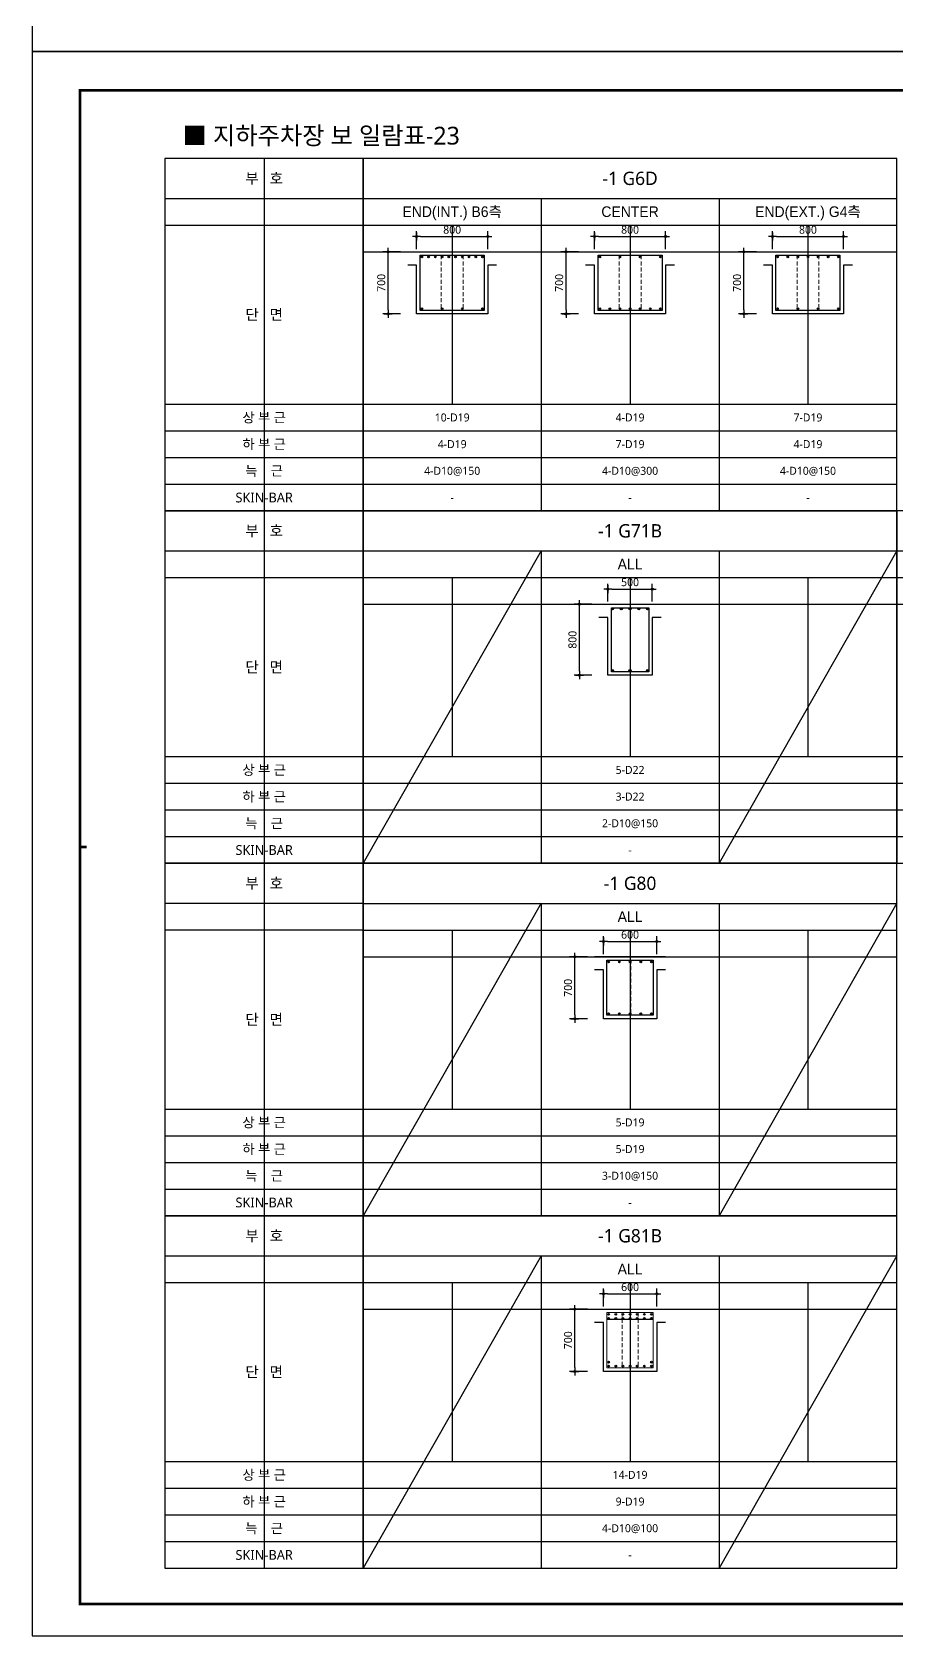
# Model space of a CAD drawing. Header units: millimetres. Extents: x 0 to 252030, y -124740 to 196020.
# Drawn here: x 100830 to 110553, y 89100 to 107140 of the extents above; entities that cross this region are included whole.
import ezdxf
from ezdxf.enums import TextEntityAlignment as Align

# ---------------------------------------------------------------- set-up
doc = ezdxf.new("R2010")
doc.units = ezdxf.units.MM
doc.header["$LTSCALE"] = 30
doc.linetypes.add('HID', pattern=[2.3, 1.5, -0.8])
doc.layers.get('DEFPOINTS').update_dxf_attribs({"color": 142})
for name, color, linetype in [('0-SEC1', 3, 'Continuous'), ('CON', 2, 'Continuous'), ('DIM', 7, 'Continuous'), ('ETC', 7, 'Continuous'), ('S-철근', 3, 'Continuous'), ('SHEET', 7, 'Continuous'), ('TEXT', 6, 'Continuous'), ('TXT', 3, 'Continuous'), ('XR-FORM_(도룡동)$0$Sheet', 7, 'Continuous')]:
    doc.layers.add(name, color=color, linetype=linetype)
doc.layers.add('Stirrup', color=1, linetype='Continuous', lineweight=0)
doc.layers.add('TieBar', color=7, linetype='HID', lineweight=0)
doc.styles.get("Standard").update_dxf_attribs({"font": 'malgun.ttf'})
doc.styles.add('돋움', font='Dotum.ttf')
doc.styles.add('맑은 고딕', font='malgun.ttf')
doc.dimstyles.new('30NDIM', dxfattribs={"dimscale": 50, "dimtxt": 3, "dimasz": 1.5, "dimexe": 2, "dimexo": 6, "dimgap": 1, "dimtad": 1, "dimdec": 0, "dimrnd": 0.25, "dimzin": 0, "dimdsep": 46, "dimtxsty": 'Standard', "dimblk": 'Z_DOT', "dimcen": 5, "dimclrd": 256, "dimclre": 256, "dimclrt": 3, "dimadec": 0, "dimazin": 0, "dimtm": 1e-09, "dimtfac": 1, "dimtdec": 0, "dimtix": 1, "dimtmove": 2, "dimatfit": 1, "dimldrblk": 'Z_DOT', "dimfxl": 1, "dimtolj": 1, "dimtzin": 0, "dimarcsym": 0})

# ---------------------------------------------------------------- blocks, each defined once
blk = doc.blocks.new('XR-FORM_(도룡동)$0$S')
at = {"layer": 'XR-FORM_(도룡동)$0$Sheet', "const_width": 100}
blk.add_lwpolyline([(1850, 57950), (82250, 57950), (82250, 1200), (1850, 1200)], close=True, dxfattribs=at)
at = {"layer": 'XR-FORM_(도룡동)$0$Sheet', "linetype": 'Continuous', "const_width": 100}
blk.add_lwpolyline([(2100, 29575), (1850, 29575)], dxfattribs=at)
blk = doc.blocks.new('XR-FORM_(도룡동)', base_point=(101.33, -56114.51))
at = {"layer": 'DEFPOINTS'}
blk.add_lwpolyline([(0, 0), (420, 0), (420, 297), (0, 297)], close=True, dxfattribs=at)
at = {"xscale": 0.005, "yscale": 0.005, "zscale": 0.005}
blk.add_blockref('XR-FORM_(도룡동)$0$S', (-0.25, 0), dxfattribs=at)
blk = doc.blocks.new('*U160')
at = {"layer": 'DEFPOINTS'}
for p, q in [((-1114, 5286), (-1114, 1321)), ((-2229, 4536), (0, 4536))]:
    blk.add_line(p, q, dxfattribs=at)
at = {"layer": 'SHEET'}
blk.add_line((-2229, 4836), (0, 4836), dxfattribs=at)
at = {"layer": 'SHEET', "color": 6}
for p, q in [((-2229, 2521), (0, 2521)), ((-2229, 2221), (0, 2221)), ((-2229, 1921), (0, 1921)), ((-2229, 1621), (0, 1621))]:
    blk.add_line(p, q, dxfattribs=at)
at = {"layer": 'SHEET'}
blk.add_lwpolyline([(0, 5286), (-2229, 5286), (-2229, 1321), (0, 1321)], close=True, dxfattribs=at)
at = {"layer": 'TXT', "style": '맑은 고딕'}
for s, height, p in [('부   호', 120, (-1114, 5061)), ('단   면', 120, (-1114, 3529)), ('상 부 근', 110, (-1114, 2371)), ('하 부 근', 110, (-1114, 2071)), ('늑    근', 110, (-1114, 1771)), ('SKIN-BAR', 110, (-1114, 1471))]:
    blk.add_text(s, height=height, dxfattribs=at).set_placement(p, align=Align.MIDDLE_CENTER)
blk = doc.blocks.new('4등분')
at = {"layer": 'DEFPOINTS'}
for p, q in [((1000, 3214), (1000, 1200)), ((3000, 3214), (3000, 1200)), ((5000, 3214), (5000, 1200)), ((0, 2914), (6000, 2914))]:
    blk.add_line(p, q, dxfattribs=at)
at = {"layer": 'SHEET'}
blk.add_line((0, 3514), (6000, 3514), dxfattribs=at)
at = {"layer": 'SHEET', "color": 6}
for p, q in [((2000, 3514), (2000, 0)), ((4000, 3514), (4000, 0)), ((0, 3214), (6000, 3214)), ((0, 1200), (6000, 1200)), ((0, 900), (6000, 900)), ((0, 600), (6000, 600)), ((0, 300), (6000, 300))]:
    blk.add_line(p, q, dxfattribs=at)
at = {"layer": 'SHEET'}
blk.add_lwpolyline([(6000, 3964), (0, 3964), (0, 0), (6000, 0)], close=True, dxfattribs=at)
blk = doc.blocks.new('Z_DOT')
at = {"layer": 'DIM', "color": 0}
for p, q in [((-1, 0), (1, 0)), ((0, -1), (0, 1))]:
    blk.add_line(p, q, dxfattribs=at)
for radius in [0.25, 0.125]:
    blk.add_circle((0, 0), radius, dxfattribs=at)
blk = doc.blocks.new('*D861')
at = {"layer": 'DEFPOINTS', "color": 0, "transparency": 16777216}
for p in [(105953, 104840), (105153, 104519), (105953, 104519)]:
    blk.add_point(p, dxfattribs=at)
at = {"layer": 'DIM', "lineweight": -2, "transparency": 16777216}
for p, q in [((105153, 104699), (105153, 104900)), ((105198, 104840), (105908, 104840)), ((105953, 104699), (105953, 104900))]:
    blk.add_line(p, q, dxfattribs=at)
at = {"layer": 'DIM', "lineweight": -2, "transparency": 16777216, "xscale": 45, "yscale": 45, "zscale": 45, "rotation": 180}
blk.add_blockref('Z_DOT', (105153, 104840), dxfattribs=at)
at = {"layer": 'DIM', "lineweight": -2, "transparency": 16777216, "xscale": 45, "yscale": 45, "zscale": 45}
blk.add_blockref('Z_DOT', (105953, 104840), dxfattribs=at)
at = {"layer": 'DIM', "color": 3, "transparency": 16777216, "insert": (105553, 104916), "char_height": 90, "attachment_point": 5}
blk.add_mtext('\\A1;800', dxfattribs=at)
blk = doc.blocks.new('*D862')
at = {"layer": 'DEFPOINTS', "color": 0, "transparency": 16777216}
for p in [(104833, 104669), (105153, 104669), (105153, 103969)]:
    blk.add_point(p, dxfattribs=at)
at = {"layer": 'DIM', "lineweight": -2, "transparency": 16777216}
for p, q in [((104973, 104669), (104773, 104669)), ((104833, 104014), (104833, 104624)), ((104973, 103969), (104773, 103969))]:
    blk.add_line(p, q, dxfattribs=at)
at = {"layer": 'DIM', "lineweight": -2, "transparency": 16777216, "xscale": 45, "yscale": 45, "zscale": 45}
for p, rotation in [((104833, 104669), 90), ((104833, 103969), 270)]:
    blk.add_blockref('Z_DOT', p, dxfattribs=dict(at, rotation=rotation))
at = {"layer": 'DIM', "color": 3, "transparency": 16777216, "insert": (104756, 104319), "char_height": 90, "attachment_point": 5, "rotation": 90}
blk.add_mtext('\\A1;700', dxfattribs=at)
blk = doc.blocks.new('*D863')
at = {"layer": 'DEFPOINTS', "color": 0, "transparency": 16777216}
for p in [(107953, 104840), (107153, 104519), (107953, 104519)]:
    blk.add_point(p, dxfattribs=at)
at = {"layer": 'DIM', "lineweight": -2, "transparency": 16777216}
for p, q in [((107153, 104699), (107153, 104900)), ((107198, 104840), (107908, 104840)), ((107953, 104699), (107953, 104900))]:
    blk.add_line(p, q, dxfattribs=at)
at = {"layer": 'DIM', "lineweight": -2, "transparency": 16777216, "xscale": 45, "yscale": 45, "zscale": 45, "rotation": 180}
blk.add_blockref('Z_DOT', (107153, 104840), dxfattribs=at)
at = {"layer": 'DIM', "lineweight": -2, "transparency": 16777216, "xscale": 45, "yscale": 45, "zscale": 45}
blk.add_blockref('Z_DOT', (107953, 104840), dxfattribs=at)
at = {"layer": 'DIM', "color": 3, "transparency": 16777216, "insert": (107553, 104916), "char_height": 90, "attachment_point": 5}
blk.add_mtext('\\A1;800', dxfattribs=at)
blk = doc.blocks.new('*D864')
at = {"layer": 'DEFPOINTS', "color": 0, "transparency": 16777216}
for p in [(106833, 104669), (107153, 104669), (107153, 103969)]:
    blk.add_point(p, dxfattribs=at)
at = {"layer": 'DIM', "lineweight": -2, "transparency": 16777216}
for p, q in [((106973, 104669), (106773, 104669)), ((106833, 104014), (106833, 104624)), ((106973, 103969), (106773, 103969))]:
    blk.add_line(p, q, dxfattribs=at)
at = {"layer": 'DIM', "lineweight": -2, "transparency": 16777216, "xscale": 45, "yscale": 45, "zscale": 45}
for p, rotation in [((106833, 104669), 90), ((106833, 103969), 270)]:
    blk.add_blockref('Z_DOT', p, dxfattribs=dict(at, rotation=rotation))
at = {"layer": 'DIM', "color": 3, "transparency": 16777216, "insert": (106756, 104319), "char_height": 90, "attachment_point": 5, "rotation": 90}
blk.add_mtext('\\A1;700', dxfattribs=at)
blk = doc.blocks.new('*D865')
at = {"layer": 'DEFPOINTS', "color": 0, "transparency": 16777216}
for p in [(109953, 104840), (109153, 104519), (109953, 104519)]:
    blk.add_point(p, dxfattribs=at)
at = {"layer": 'DIM', "lineweight": -2, "transparency": 16777216}
for p, q in [((109153, 104699), (109153, 104900)), ((109198, 104840), (109908, 104840)), ((109953, 104699), (109953, 104900))]:
    blk.add_line(p, q, dxfattribs=at)
at = {"layer": 'DIM', "lineweight": -2, "transparency": 16777216, "xscale": 45, "yscale": 45, "zscale": 45, "rotation": 180}
blk.add_blockref('Z_DOT', (109153, 104840), dxfattribs=at)
at = {"layer": 'DIM', "lineweight": -2, "transparency": 16777216, "xscale": 45, "yscale": 45, "zscale": 45}
blk.add_blockref('Z_DOT', (109953, 104840), dxfattribs=at)
at = {"layer": 'DIM', "color": 3, "transparency": 16777216, "insert": (109553, 104916), "char_height": 90, "attachment_point": 5}
blk.add_mtext('\\A1;800', dxfattribs=at)
blk = doc.blocks.new('*D866')
at = {"layer": 'DEFPOINTS', "color": 0, "transparency": 16777216}
for p in [(108833, 104669), (109153, 104669), (109153, 103969)]:
    blk.add_point(p, dxfattribs=at)
at = {"layer": 'DIM', "lineweight": -2, "transparency": 16777216}
for p, q in [((108973, 104669), (108773, 104669)), ((108833, 104014), (108833, 104624)), ((108973, 103969), (108773, 103969))]:
    blk.add_line(p, q, dxfattribs=at)
at = {"layer": 'DIM', "lineweight": -2, "transparency": 16777216, "xscale": 45, "yscale": 45, "zscale": 45}
for p, rotation in [((108833, 104669), 90), ((108833, 103969), 270)]:
    blk.add_blockref('Z_DOT', p, dxfattribs=dict(at, rotation=rotation))
at = {"layer": 'DIM', "color": 3, "transparency": 16777216, "insert": (108756, 104319), "char_height": 90, "attachment_point": 5, "rotation": 90}
blk.add_mtext('\\A1;700', dxfattribs=at)
blk = doc.blocks.new('*D883')
at = {"layer": 'DEFPOINTS', "color": 0, "transparency": 16777216}
for p in [(107853, 92946), (107253, 92626), (107853, 92626)]:
    blk.add_point(p, dxfattribs=at)
at = {"layer": 'DIM', "lineweight": -2, "transparency": 16777216}
for p, q in [((107253, 92806), (107253, 93006)), ((107298, 92946), (107808, 92946)), ((107853, 92806), (107853, 93006))]:
    blk.add_line(p, q, dxfattribs=at)
at = {"layer": 'DIM', "lineweight": -2, "transparency": 16777216, "xscale": 45, "yscale": 45, "zscale": 45, "rotation": 180}
blk.add_blockref('Z_DOT', (107253, 92946), dxfattribs=at)
at = {"layer": 'DIM', "lineweight": -2, "transparency": 16777216, "xscale": 45, "yscale": 45, "zscale": 45}
blk.add_blockref('Z_DOT', (107853, 92946), dxfattribs=at)
at = {"layer": 'DIM', "color": 3, "transparency": 16777216, "insert": (107553, 93023), "char_height": 90, "attachment_point": 5}
blk.add_mtext('\\A1;600', dxfattribs=at)
blk = doc.blocks.new('*D884')
at = {"layer": 'DEFPOINTS', "color": 0, "transparency": 16777216}
for p in [(106933, 92776), (107253, 92776), (107253, 92076)]:
    blk.add_point(p, dxfattribs=at)
at = {"layer": 'DIM', "lineweight": -2, "transparency": 16777216}
for p, q in [((107073, 92776), (106873, 92776)), ((106933, 92121), (106933, 92731)), ((107073, 92076), (106873, 92076))]:
    blk.add_line(p, q, dxfattribs=at)
at = {"layer": 'DIM', "lineweight": -2, "transparency": 16777216, "xscale": 45, "yscale": 45, "zscale": 45}
for p, rotation in [((106933, 92776), 90), ((106933, 92076), 270)]:
    blk.add_blockref('Z_DOT', p, dxfattribs=dict(at, rotation=rotation))
at = {"layer": 'DIM', "color": 3, "transparency": 16777216, "insert": (106856, 92426), "char_height": 90, "attachment_point": 5, "rotation": 90}
blk.add_mtext('\\A1;700', dxfattribs=at)
blk = doc.blocks.new('*D885')
at = {"layer": 'DEFPOINTS', "color": 0, "transparency": 16777216}
for p in [(107853, 96911), (107253, 96590), (107853, 96590)]:
    blk.add_point(p, dxfattribs=at)
at = {"layer": 'DIM', "lineweight": -2, "transparency": 16777216}
for p, q in [((107253, 96770), (107253, 96971)), ((107298, 96911), (107808, 96911)), ((107853, 96770), (107853, 96971))]:
    blk.add_line(p, q, dxfattribs=at)
at = {"layer": 'DIM', "lineweight": -2, "transparency": 16777216, "xscale": 45, "yscale": 45, "zscale": 45, "rotation": 180}
blk.add_blockref('Z_DOT', (107253, 96911), dxfattribs=at)
at = {"layer": 'DIM', "lineweight": -2, "transparency": 16777216, "xscale": 45, "yscale": 45, "zscale": 45}
blk.add_blockref('Z_DOT', (107853, 96911), dxfattribs=at)
at = {"layer": 'DIM', "color": 3, "transparency": 16777216, "insert": (107553, 96987), "char_height": 90, "attachment_point": 5}
blk.add_mtext('\\A1;600', dxfattribs=at)
blk = doc.blocks.new('*D886')
at = {"layer": 'DEFPOINTS', "color": 0, "transparency": 16777216}
for p in [(106933, 96740), (107253, 96740), (107253, 96040)]:
    blk.add_point(p, dxfattribs=at)
at = {"layer": 'DIM', "lineweight": -2, "transparency": 16777216}
for p, q in [((107073, 96740), (106873, 96740)), ((106933, 96085), (106933, 96695)), ((107073, 96040), (106873, 96040))]:
    blk.add_line(p, q, dxfattribs=at)
at = {"layer": 'DIM', "lineweight": -2, "transparency": 16777216, "xscale": 45, "yscale": 45, "zscale": 45}
for p, rotation in [((106933, 96740), 90), ((106933, 96040), 270)]:
    blk.add_blockref('Z_DOT', p, dxfattribs=dict(at, rotation=rotation))
at = {"layer": 'DIM', "color": 3, "transparency": 16777216, "insert": (106856, 96390), "char_height": 90, "attachment_point": 5, "rotation": 90}
blk.add_mtext('\\A1;700', dxfattribs=at)
blk = doc.blocks.new('*D1177')
at = {"layer": 'DEFPOINTS', "color": 0, "transparency": 16777216}
for p in [(107803, 100875), (107303, 100555), (107803, 100555)]:
    blk.add_point(p, dxfattribs=at)
at = {"layer": 'DIM', "lineweight": -2, "transparency": 16777216}
for p, q in [((107303, 100735), (107303, 100935)), ((107348, 100875), (107758, 100875)), ((107803, 100735), (107803, 100935))]:
    blk.add_line(p, q, dxfattribs=at)
at = {"layer": 'DIM', "lineweight": -2, "transparency": 16777216, "xscale": 45, "yscale": 45, "zscale": 45, "rotation": 180}
blk.add_blockref('Z_DOT', (107303, 100875), dxfattribs=at)
at = {"layer": 'DIM', "lineweight": -2, "transparency": 16777216, "xscale": 45, "yscale": 45, "zscale": 45}
blk.add_blockref('Z_DOT', (107803, 100875), dxfattribs=at)
at = {"layer": 'DIM', "color": 3, "transparency": 16777216, "insert": (107553, 100952), "char_height": 90, "attachment_point": 5}
blk.add_mtext('\\A1;500', dxfattribs=at)
blk = doc.blocks.new('*D1178')
at = {"layer": 'DEFPOINTS', "color": 0, "transparency": 16777216}
for p in [(106983, 100705), (107303, 100705), (107303, 99905)]:
    blk.add_point(p, dxfattribs=at)
at = {"layer": 'DIM', "lineweight": -2, "transparency": 16777216}
for p, q in [((107123, 100705), (106923, 100705)), ((106983, 99950), (106983, 100660)), ((107123, 99905), (106923, 99905))]:
    blk.add_line(p, q, dxfattribs=at)
at = {"layer": 'DIM', "lineweight": -2, "transparency": 16777216, "xscale": 45, "yscale": 45, "zscale": 45}
for p, rotation in [((106983, 100705), 90), ((106983, 99905), 270)]:
    blk.add_blockref('Z_DOT', p, dxfattribs=dict(at, rotation=rotation))
at = {"layer": 'DIM', "color": 3, "transparency": 16777216, "insert": (106906, 100305), "char_height": 90, "attachment_point": 5, "rotation": 90}
blk.add_mtext('\\A1;800', dxfattribs=at)

msp = doc.modelspace()

# ---------------------------------------------------------------- hatches: boundary and pattern name
at = {"layer": 'S-철근'}
h = msp.add_hatch(color=256, dxfattribs=at)
edge = h.paths.add_edge_path()
edge.add_arc((105212.08013, 104610.41992), 9.55, 0, 180)
edge.add_arc((105212.08013, 104610.41992), 9.55, 180, 360)
h = msp.add_hatch(color=256, dxfattribs=at)
edge = h.paths.add_edge_path()
edge.add_arc((105287.84013, 104610.41992), 9.55, 0, 180)
edge.add_arc((105287.84013, 104610.41992), 9.55, 180, 360)
h = msp.add_hatch(color=256, dxfattribs=at)
edge = h.paths.add_edge_path()
edge.add_arc((105363.60013, 104610.41992), 9.55, 0, 180)
edge.add_arc((105363.60013, 104610.41992), 9.55, 180, 360)
h = msp.add_hatch(color=256, dxfattribs=at)
edge = h.paths.add_edge_path()
edge.add_arc((105439.36013, 104610.41992), 9.55, 0, 180)
edge.add_arc((105439.36013, 104610.41992), 9.55, 180, 360)
h = msp.add_hatch(color=256, dxfattribs=at)
edge = h.paths.add_edge_path()
edge.add_arc((105515.12013, 104610.41992), 9.55, 0, 180)
edge.add_arc((105515.12013, 104610.41992), 9.55, 180, 360)
h = msp.add_hatch(color=256, dxfattribs=at)
edge = h.paths.add_edge_path()
edge.add_arc((105590.88013, 104610.41992), 9.55, 0, 180)
edge.add_arc((105590.88013, 104610.41992), 9.55, 180, 360)
h = msp.add_hatch(color=256, dxfattribs=at)
edge = h.paths.add_edge_path()
edge.add_arc((105666.64013, 104610.41992), 9.55, 0, 180)
edge.add_arc((105666.64013, 104610.41992), 9.55, 180, 360)
h = msp.add_hatch(color=256, dxfattribs=at)
edge = h.paths.add_edge_path()
edge.add_arc((105742.40013, 104610.41992), 9.55, 0, 180)
edge.add_arc((105742.40013, 104610.41992), 9.55, 180, 360)
h = msp.add_hatch(color=256, dxfattribs=at)
edge = h.paths.add_edge_path()
edge.add_arc((105818.16013, 104610.41992), 9.55, 0, 180)
edge.add_arc((105818.16013, 104610.41992), 9.55, 180, 360)
h = msp.add_hatch(color=256, dxfattribs=at)
edge = h.paths.add_edge_path()
edge.add_arc((105893.92013, 104610.41992), 9.55, 0, 180)
edge.add_arc((105893.92013, 104610.41992), 9.55, 180, 360)
h = msp.add_hatch(color=256, dxfattribs=at)
edge = h.paths.add_edge_path()
edge.add_arc((107212.08013, 104610.41992), 9.55, 0, 180)
edge.add_arc((107212.08013, 104610.41992), 9.55, 180, 360)
h = msp.add_hatch(color=256, dxfattribs=at)
edge = h.paths.add_edge_path()
edge.add_arc((107439.36013, 104610.41992), 9.55, 0, 180)
edge.add_arc((107439.36013, 104610.41992), 9.55, 180, 360)
h = msp.add_hatch(color=256, dxfattribs=at)
edge = h.paths.add_edge_path()
edge.add_arc((107666.64013, 104610.41992), 9.55, 0, 180)
edge.add_arc((107666.64013, 104610.41992), 9.55, 180, 360)
h = msp.add_hatch(color=256, dxfattribs=at)
edge = h.paths.add_edge_path()
edge.add_arc((107893.92013, 104610.41992), 9.55, 0, 180)
edge.add_arc((107893.92013, 104610.41992), 9.55, 180, 360)
h = msp.add_hatch(color=256, dxfattribs=at)
edge = h.paths.add_edge_path()
edge.add_arc((109212.08013, 104610.41992), 9.55, 0, 180)
edge.add_arc((109212.08013, 104610.41992), 9.55, 180, 360)
h = msp.add_hatch(color=256, dxfattribs=at)
edge = h.paths.add_edge_path()
edge.add_arc((109325.72013, 104610.41992), 9.55, 0, 180)
edge.add_arc((109325.72013, 104610.41992), 9.55, 180, 360)
h = msp.add_hatch(color=256, dxfattribs=at)
edge = h.paths.add_edge_path()
edge.add_arc((109439.36013, 104610.41992), 9.55, 0, 180)
edge.add_arc((109439.36013, 104610.41992), 9.55, 180, 360)
h = msp.add_hatch(color=256, dxfattribs=at)
edge = h.paths.add_edge_path()
edge.add_arc((109553.00013, 104610.41992), 9.55, 0, 180)
edge.add_arc((109553.00013, 104610.41992), 9.55, 180, 360)
h = msp.add_hatch(color=256, dxfattribs=at)
edge = h.paths.add_edge_path()
edge.add_arc((109666.64013, 104610.41992), 9.55, 0, 180)
edge.add_arc((109666.64013, 104610.41992), 9.55, 180, 360)
h = msp.add_hatch(color=256, dxfattribs=at)
edge = h.paths.add_edge_path()
edge.add_arc((109780.28013, 104610.41992), 9.55, 0, 180)
edge.add_arc((109780.28013, 104610.41992), 9.55, 180, 360)
h = msp.add_hatch(color=256, dxfattribs=at)
edge = h.paths.add_edge_path()
edge.add_arc((109893.92013, 104610.41992), 9.55, 0, 180)
edge.add_arc((109893.92013, 104610.41992), 9.55, 180, 360)
h = msp.add_hatch(color=256, dxfattribs=at)
edge = h.paths.add_edge_path()
edge.add_arc((105212.08013, 104028.57992), 9.55, 0, 180)
edge.add_arc((105212.08013, 104028.57992), 9.55, 180, 360)
h = msp.add_hatch(color=256, dxfattribs=at)
edge = h.paths.add_edge_path()
edge.add_arc((105439.36013, 104028.57992), 9.55, 0, 180)
edge.add_arc((105439.36013, 104028.57992), 9.55, 180, 360)
h = msp.add_hatch(color=256, dxfattribs=at)
edge = h.paths.add_edge_path()
edge.add_arc((105666.64013, 104028.57992), 9.55, 0, 180)
edge.add_arc((105666.64013, 104028.57992), 9.55, 180, 360)
h = msp.add_hatch(color=256, dxfattribs=at)
edge = h.paths.add_edge_path()
edge.add_arc((105893.92013, 104028.57992), 9.55, 0, 180)
edge.add_arc((105893.92013, 104028.57992), 9.55, 180, 360)
h = msp.add_hatch(color=256, dxfattribs=at)
edge = h.paths.add_edge_path()
edge.add_arc((107212.08013, 104028.57992), 9.55, 0, 180)
edge.add_arc((107212.08013, 104028.57992), 9.55, 180, 360)
h = msp.add_hatch(color=256, dxfattribs=at)
edge = h.paths.add_edge_path()
edge.add_arc((107325.72013, 104028.57992), 9.55, 0, 180)
edge.add_arc((107325.72013, 104028.57992), 9.55, 180, 360)
h = msp.add_hatch(color=256, dxfattribs=at)
edge = h.paths.add_edge_path()
edge.add_arc((107439.36013, 104028.57992), 9.55, 0, 180)
edge.add_arc((107439.36013, 104028.57992), 9.55, 180, 360)
h = msp.add_hatch(color=256, dxfattribs=at)
edge = h.paths.add_edge_path()
edge.add_arc((107553.00013, 104028.57992), 9.55, 0, 180)
edge.add_arc((107553.00013, 104028.57992), 9.55, 180, 360)
h = msp.add_hatch(color=256, dxfattribs=at)
edge = h.paths.add_edge_path()
edge.add_arc((107666.64013, 104028.57992), 9.55, 0, 180)
edge.add_arc((107666.64013, 104028.57992), 9.55, 180, 360)
h = msp.add_hatch(color=256, dxfattribs=at)
edge = h.paths.add_edge_path()
edge.add_arc((107780.28013, 104028.57992), 9.55, 0, 180)
edge.add_arc((107780.28013, 104028.57992), 9.55, 180, 360)
h = msp.add_hatch(color=256, dxfattribs=at)
edge = h.paths.add_edge_path()
edge.add_arc((107893.92013, 104028.57992), 9.55, 0, 180)
edge.add_arc((107893.92013, 104028.57992), 9.55, 180, 360)
h = msp.add_hatch(color=256, dxfattribs=at)
edge = h.paths.add_edge_path()
edge.add_arc((109212.08013, 104028.57992), 9.55, 0, 180)
edge.add_arc((109212.08013, 104028.57992), 9.55, 180, 360)
h = msp.add_hatch(color=256, dxfattribs=at)
edge = h.paths.add_edge_path()
edge.add_arc((109439.36013, 104028.57992), 9.55, 0, 180)
edge.add_arc((109439.36013, 104028.57992), 9.55, 180, 360)
h = msp.add_hatch(color=256, dxfattribs=at)
edge = h.paths.add_edge_path()
edge.add_arc((109666.64013, 104028.57992), 9.55, 0, 180)
edge.add_arc((109666.64013, 104028.57992), 9.55, 180, 360)
h = msp.add_hatch(color=256, dxfattribs=at)
edge = h.paths.add_edge_path()
edge.add_arc((109893.92013, 104028.57992), 9.55, 0, 180)
edge.add_arc((109893.92013, 104028.57992), 9.55, 180, 360)
h = msp.add_hatch(color=256, dxfattribs=at)
edge = h.paths.add_edge_path()
edge.add_arc((107312.08013, 96681.41992), 9.55, 0, 180)
edge.add_arc((107312.08013, 96681.41992), 9.55, 180, 360)
h = msp.add_hatch(color=256, dxfattribs=at)
edge = h.paths.add_edge_path()
edge.add_arc((107432.54013, 96681.41992), 9.55, 0, 180)
edge.add_arc((107432.54013, 96681.41992), 9.55, 180, 360)
h = msp.add_hatch(color=256, dxfattribs=at)
edge = h.paths.add_edge_path()
edge.add_arc((107553.00013, 96681.41992), 9.55, 0, 180)
edge.add_arc((107553.00013, 96681.41992), 9.55, 180, 360)
h = msp.add_hatch(color=256, dxfattribs=at)
edge = h.paths.add_edge_path()
edge.add_arc((107673.46013, 96681.41992), 9.55, 0, 180)
edge.add_arc((107673.46013, 96681.41992), 9.55, 180, 360)
h = msp.add_hatch(color=256, dxfattribs=at)
edge = h.paths.add_edge_path()
edge.add_arc((107793.92013, 96681.41992), 9.55, 0, 180)
edge.add_arc((107793.92013, 96681.41992), 9.55, 180, 360)
h = msp.add_hatch(color=256, dxfattribs=at)
edge = h.paths.add_edge_path()
edge.add_arc((107312.08013, 96099.57992), 9.55, 0, 180)
edge.add_arc((107312.08013, 96099.57992), 9.55, 180, 360)
h = msp.add_hatch(color=256, dxfattribs=at)
edge = h.paths.add_edge_path()
edge.add_arc((107432.54013, 96099.57992), 9.55, 0, 180)
edge.add_arc((107432.54013, 96099.57992), 9.55, 180, 360)
h = msp.add_hatch(color=256, dxfattribs=at)
edge = h.paths.add_edge_path()
edge.add_arc((107553.00013, 96099.57992), 9.55, 0, 180)
edge.add_arc((107553.00013, 96099.57992), 9.55, 180, 360)
h = msp.add_hatch(color=256, dxfattribs=at)
edge = h.paths.add_edge_path()
edge.add_arc((107673.46013, 96099.57992), 9.55, 0, 180)
edge.add_arc((107673.46013, 96099.57992), 9.55, 180, 360)
h = msp.add_hatch(color=256, dxfattribs=at)
edge = h.paths.add_edge_path()
edge.add_arc((107793.92013, 96099.57992), 9.55, 0, 180)
edge.add_arc((107793.92013, 96099.57992), 9.55, 180, 360)
h = msp.add_hatch(color=256, dxfattribs=at)
edge = h.paths.add_edge_path()
edge.add_arc((107312.08013, 92716.91992), 9.55, 0, 180)
edge.add_arc((107312.08013, 92716.91992), 9.55, 180, 360)
h = msp.add_hatch(color=256, dxfattribs=at)
edge = h.paths.add_edge_path()
edge.add_arc((107392.3868, 92716.91992), 9.55, 0, 180)
edge.add_arc((107392.3868, 92716.91992), 9.55, 180, 360)
h = msp.add_hatch(color=256, dxfattribs=at)
edge = h.paths.add_edge_path()
edge.add_arc((107472.69347, 92716.91992), 9.55, 0, 180)
edge.add_arc((107472.69347, 92716.91992), 9.55, 180, 360)
h = msp.add_hatch(color=256, dxfattribs=at)
edge = h.paths.add_edge_path()
edge.add_arc((107553.00013, 92716.91992), 9.55, 0, 180)
edge.add_arc((107553.00013, 92716.91992), 9.55, 180, 360)
h = msp.add_hatch(color=256, dxfattribs=at)
edge = h.paths.add_edge_path()
edge.add_arc((107633.3068, 92716.91992), 9.55, 0, 180)
edge.add_arc((107633.3068, 92716.91992), 9.55, 180, 360)
h = msp.add_hatch(color=256, dxfattribs=at)
edge = h.paths.add_edge_path()
edge.add_arc((107713.61347, 92716.91992), 9.55, 0, 180)
edge.add_arc((107713.61347, 92716.91992), 9.55, 180, 360)
h = msp.add_hatch(color=256, dxfattribs=at)
edge = h.paths.add_edge_path()
edge.add_arc((107793.92013, 92716.91992), 9.55, 0, 180)
edge.add_arc((107793.92013, 92716.91992), 9.55, 180, 360)
h = msp.add_hatch(color=256, dxfattribs=at)
edge = h.paths.add_edge_path()
edge.add_arc((107312.08013, 92672.81992), 9.55, 0, 180)
edge.add_arc((107312.08013, 92672.81992), 9.55, 180, 360)
h = msp.add_hatch(color=256, dxfattribs=at)
edge = h.paths.add_edge_path()
edge.add_arc((107392.3868, 92672.81992), 9.55, 0, 180)
edge.add_arc((107392.3868, 92672.81992), 9.55, 180, 360)
h = msp.add_hatch(color=256, dxfattribs=at)
edge = h.paths.add_edge_path()
edge.add_arc((107472.69347, 92672.81992), 9.55, 0, 180)
edge.add_arc((107472.69347, 92672.81992), 9.55, 180, 360)
h = msp.add_hatch(color=256, dxfattribs=at)
edge = h.paths.add_edge_path()
edge.add_arc((107553.00013, 92672.81992), 9.55, 0, 180)
edge.add_arc((107553.00013, 92672.81992), 9.55, 180, 360)
h = msp.add_hatch(color=256, dxfattribs=at)
edge = h.paths.add_edge_path()
edge.add_arc((107633.3068, 92672.81992), 9.55, 0, 180)
edge.add_arc((107633.3068, 92672.81992), 9.55, 180, 360)
h = msp.add_hatch(color=256, dxfattribs=at)
edge = h.paths.add_edge_path()
edge.add_arc((107713.61347, 92672.81992), 9.55, 0, 180)
edge.add_arc((107713.61347, 92672.81992), 9.55, 180, 360)
h = msp.add_hatch(color=256, dxfattribs=at)
edge = h.paths.add_edge_path()
edge.add_arc((107793.92013, 92672.81992), 9.55, 0, 180)
edge.add_arc((107793.92013, 92672.81992), 9.55, 180, 360)
h = msp.add_hatch(color=256, dxfattribs=at)
edge = h.paths.add_edge_path()
edge.add_arc((107312.08013, 92179.17992), 9.55, 0, 180)
edge.add_arc((107312.08013, 92179.17992), 9.55, 180, 360)
h = msp.add_hatch(color=256, dxfattribs=at)
edge = h.paths.add_edge_path()
edge.add_arc((107793.92013, 92179.17992), 9.55, 0, 180)
edge.add_arc((107793.92013, 92179.17992), 9.55, 180, 360)
h = msp.add_hatch(color=256, dxfattribs=at)
edge = h.paths.add_edge_path()
edge.add_arc((107312.08013, 92135.07992), 9.55, 0, 180)
edge.add_arc((107312.08013, 92135.07992), 9.55, 180, 360)
h = msp.add_hatch(color=256, dxfattribs=at)
edge = h.paths.add_edge_path()
edge.add_arc((107392.3868, 92135.07992), 9.55, 0, 180)
edge.add_arc((107392.3868, 92135.07992), 9.55, 180, 360)
h = msp.add_hatch(color=256, dxfattribs=at)
edge = h.paths.add_edge_path()
edge.add_arc((107472.69347, 92135.07992), 9.55, 0, 180)
edge.add_arc((107472.69347, 92135.07992), 9.55, 180, 360)
h = msp.add_hatch(color=256, dxfattribs=at)
edge = h.paths.add_edge_path()
edge.add_arc((107553.00013, 92135.07992), 9.55, 0, 180)
edge.add_arc((107553.00013, 92135.07992), 9.55, 180, 360)
h = msp.add_hatch(color=256, dxfattribs=at)
edge = h.paths.add_edge_path()
edge.add_arc((107633.3068, 92135.07992), 9.55, 0, 180)
edge.add_arc((107633.3068, 92135.07992), 9.55, 180, 360)
h = msp.add_hatch(color=256, dxfattribs=at)
edge = h.paths.add_edge_path()
edge.add_arc((107713.61347, 92135.07992), 9.55, 0, 180)
edge.add_arc((107713.61347, 92135.07992), 9.55, 180, 360)
h = msp.add_hatch(color=256, dxfattribs=at)
edge = h.paths.add_edge_path()
edge.add_arc((107793.92013, 92135.07992), 9.55, 0, 180)
edge.add_arc((107793.92013, 92135.07992), 9.55, 180, 360)

# ---------------------------------------------------------------- linework, layer by layer
at = {"layer": 'CON', "color": 8}
for p, q in [((105053.00013, 104669.49992), (106053.00013, 104669.49992)), ((107053.00013, 104669.49992), (108053.00013, 104669.49992)), ((109053.00013, 104669.49992), (110053.00013, 104669.49992)), ((107203.00013, 100704.99992), (107903.00013, 100704.99992)), ((107153.00013, 96740.49992), (107953.00013, 96740.49992)), ((107153.00013, 92775.99992), (107953.00013, 92775.99992))]:
    msp.add_line(p, q, dxfattribs=at)
for points in [[(106053.00013, 104519.49992), (105953.00013, 104519.49992), (105953.00013, 103969.49992), (105153.00013, 103969.49992), (105153.00013, 104519.49992), (105053.00013, 104519.49992)], [(108053.00013, 104519.49992), (107953.00013, 104519.49992), (107953.00013, 103969.49992), (107153.00013, 103969.49992), (107153.00013, 104519.49992), (107053.00013, 104519.49992)], [(110053.00013, 104519.49992), (109953.00013, 104519.49992), (109953.00013, 103969.49992), (109153.00013, 103969.49992), (109153.00013, 104519.49992), (109053.00013, 104519.49992)], [(107903.00013, 100554.99992), (107803.00013, 100554.99992), (107803.00013, 99904.99992), (107303.00013, 99904.99992), (107303.00013, 100554.99992), (107203.00013, 100554.99992)], [(107953.00013, 96590.49992), (107853.00013, 96590.49992), (107853.00013, 96040.49992), (107253.00013, 96040.49992), (107253.00013, 96590.49992), (107153.00013, 96590.49992)], [(107953.00013, 92625.99992), (107853.00013, 92625.99992), (107853.00013, 92075.99992), (107253.00013, 92075.99992), (107253.00013, 92625.99992), (107153.00013, 92625.99992)]]:
    msp.add_lwpolyline(points, dxfattribs=at)
at = {"layer": 'ETC', "color": 8}
msp.add_line((107293.00013, 92663.26992), (107813.00013, 92663.26992), dxfattribs=at)
at = {"layer": 'S-철근'}
for points in [[(105193.00013, 104009.49992), (105193.00013, 104629.49992), (105913.00013, 104629.49992), (105913.00013, 104009.49992), (105193.00013, 104009.49992)], [(107193.00013, 104009.49992), (107193.00013, 104629.49992), (107913.00013, 104629.49992), (107913.00013, 104009.49992), (107193.00013, 104009.49992)], [(109193.00013, 104009.49992), (109193.00013, 104629.49992), (109913.00013, 104629.49992), (109913.00013, 104009.49992), (109193.00013, 104009.49992)], [(107343.00013, 99944.99992), (107343.00013, 100664.99992), (107763.00013, 100664.99992), (107763.00013, 99944.99992), (107343.00013, 99944.99992)], [(107293.00013, 96080.49992), (107293.00013, 96700.49992), (107813.00013, 96700.49992), (107813.00013, 96080.49992), (107293.00013, 96080.49992)]]:
    msp.add_lwpolyline(points, dxfattribs=at)
at = {"layer": 'S-철근', "const_width": 12.5}
for points in [[(107348.75013, 100652.99992, 1), (107361.25013, 100652.99992, 1)], [(107447.50013, 100652.99992, 1), (107460.00013, 100652.99992, 1)], [(107546.25013, 100652.99992, 1), (107558.75013, 100652.99992, 1)], [(107645.00013, 100652.99992, 1), (107657.50013, 100652.99992, 1)], [(107743.75013, 100652.99992, 1), (107756.25013, 100652.99992, 1)], [(107348.75013, 99956.99992, 1), (107361.25013, 99956.99992, 1)], [(107546.25013, 99956.99992, 1), (107558.75013, 99956.99992, 1)], [(107743.75013, 99956.99992, 1), (107756.25013, 99956.99992, 1)]]:
    msp.add_lwpolyline(points, format="xyb", close=True, dxfattribs=at)
at = {"layer": 'S-철근'}
for centre, radius in [((105212.08013, 104610.41992), 9.55), ((105287.84013, 104610.41992), 9.55), ((105363.60013, 104610.41992), 9.55), ((105439.36013, 104610.41992), 9.55), ((105515.12013, 104610.41992), 9.55), ((105590.88013, 104610.41992), 9.55), ((105666.64013, 104610.41992), 9.55), ((105742.40013, 104610.41992), 9.55), ((105818.16013, 104610.41992), 9.55), ((105893.92013, 104610.41992), 9.55), ((107212.08013, 104610.41992), 9.55), ((107439.36013, 104610.41992), 9.55), ((107666.64013, 104610.41992), 9.55), ((107893.92013, 104610.41992), 9.55), ((109212.08013, 104610.41992), 9.55), ((109325.72013, 104610.41992), 9.55), ((109439.36013, 104610.41992), 9.55), ((109553.00013, 104610.41992), 9.55), ((109666.64013, 104610.41992), 9.55), ((109780.28013, 104610.41992), 9.55), ((109893.92013, 104610.41992), 9.55), ((105212.08013, 104028.57992), 9.55), ((105439.36013, 104028.57992), 9.55), ((105666.64013, 104028.57992), 9.55), ((105893.92013, 104028.57992), 9.55), ((107212.08013, 104028.57992), 9.55), ((107325.72013, 104028.57992), 9.55), ((107439.36013, 104028.57992), 9.55), ((107553.00013, 104028.57992), 9.55), ((107666.64013, 104028.57992), 9.55), ((107780.28013, 104028.57992), 9.55), ((107893.92013, 104028.57992), 9.55), ((109212.08013, 104028.57992), 9.55), ((109439.36013, 104028.57992), 9.55), ((109666.64013, 104028.57992), 9.55), ((109893.92013, 104028.57992), 9.55), ((107355.00013, 100652.99992), 12.5), ((107453.75013, 100652.99992), 12.5), ((107552.50013, 100652.99992), 12.5), ((107651.25013, 100652.99992), 12.5), ((107750.00013, 100652.99992), 12.5), ((107355.00013, 99956.99992), 12.5), ((107552.50013, 99956.99992), 12.5), ((107750.00013, 99956.99992), 12.5), ((107312.08013, 96681.41992), 9.55), ((107432.54013, 96681.41992), 9.55), ((107553.00013, 96681.41992), 9.55), ((107673.46013, 96681.41992), 9.55), ((107793.92013, 96681.41992), 9.55), ((107312.08013, 96099.57992), 9.55), ((107432.54013, 96099.57992), 9.55), ((107553.00013, 96099.57992), 9.55), ((107673.46013, 96099.57992), 9.55), ((107793.92013, 96099.57992), 9.55), ((107312.08013, 92716.91992), 9.55), ((107392.3868, 92716.91992), 9.55), ((107472.69347, 92716.91992), 9.55), ((107553.00013, 92716.91992), 9.55), ((107633.3068, 92716.91992), 9.55), ((107713.61347, 92716.91992), 9.55), ((107793.92013, 92716.91992), 9.55), ((107312.08013, 92672.81992), 9.55), ((107392.3868, 92672.81992), 9.55), ((107472.69347, 92672.81992), 9.55), ((107553.00013, 92672.81992), 9.55), ((107633.3068, 92672.81992), 9.55), ((107713.61347, 92672.81992), 9.55), ((107793.92013, 92672.81992), 9.55), ((107312.08013, 92179.17992), 9.55), ((107793.92013, 92179.17992), 9.55), ((107312.08013, 92135.07992), 9.55), ((107392.3868, 92135.07992), 9.55), ((107472.69347, 92135.07992), 9.55), ((107553.00013, 92135.07992), 9.55), ((107633.3068, 92135.07992), 9.55), ((107713.61347, 92135.07992), 9.55), ((107793.92013, 92135.07992), 9.55)]:
    msp.add_circle(centre, radius, dxfattribs=at)
at = {"layer": 'SHEET'}
for p, q in [((106553.00013, 101304.99992), (104553.00013, 97790.49992)), ((110553.00013, 101304.99992), (108553.00013, 97790.49992)), ((106553.00013, 97340.49992), (104553.00013, 93825.99992)), ((110553.00013, 97340.49992), (108553.00013, 93825.99992)), ((106553.00013, 93375.99992), (104553.00013, 89861.49992)), ((110553.00013, 93375.99992), (108553.00013, 89861.49992))]:
    msp.add_line(p, q, dxfattribs=at)
at = {"layer": 'Stirrup', "color": 3}
msp.add_lwpolyline([(107293.00013, 92115.99992), (107293.00013, 92735.99992), (107813.00013, 92735.99992), (107813.00013, 92115.99992), (107293.00013, 92115.99992)], dxfattribs=at)
at = {"layer": 'TieBar'}
for p, q in [((105429.81013, 104629.49992), (105429.81013, 104009.49992)), ((105676.19013, 104629.49992), (105676.19013, 104009.49992)), ((107429.81013, 104629.49992), (107429.81013, 104009.49992)), ((107676.19013, 104629.49992), (107676.19013, 104009.49992)), ((109429.81013, 104629.49992), (109429.81013, 104009.49992)), ((109676.19013, 104629.49992), (109676.19013, 104009.49992)), ((107562.55013, 96700.49992), (107562.55013, 96080.49992)), ((107463.14347, 92735.99992), (107463.14347, 92115.99992)), ((107642.8568, 92735.99992), (107642.8568, 92115.99992))]:
    msp.add_line(p, q, dxfattribs=at)

# ---------------------------------------------------------------- block references
for name, p in [('*U160', (104553.00013, 100433.49992)), ('4등분', (104553.00013, 101754.99992)), ('*U160', (104553.00013, 96468.99992)), ('4등분', (104553.00013, 97790.49992)), ('4등분', (110553.00013, 97790.49992)), ('*U160', (104553.00013, 92504.49992)), ('4등분', (104553.00013, 93825.99992)), ('*U160', (104553.00013, 88539.99992)), ('4등분', (104553.00013, 89861.49992))]:
    msp.add_blockref(name, p)
at = {"layer": '0-SEC1', "xscale": 60, "yscale": 60, "zscale": 60}
for p in [(106910.02429, -3259950.57868), (106910.02429, -3277770.57868)]:
    msp.add_blockref('XR-FORM_(도룡동)', p, dxfattribs=at)

# ---------------------------------------------------------------- texts
at = {"layer": 'TEXT', "style": '맑은 고딕'}
msp.add_text('■ 지하주차장 보 일람표-23', height=200, dxfattribs=at).set_placement((102522.82534, 105974.96949), align=Align.MIDDLE_LEFT)
at = {"layer": 'TXT', "color": 2, "style": '맑은 고딕'}
for s, p in [('-1 G6D', (107553.00013, 105494.49992)), ('-1 G71B', (107553.00013, 101529.99992)), ('-1 G80', (107553.00013, 97565.49992)), ('-1 G81B', (107553.00013, 93600.99992))]:
    msp.add_text(s, height=150, dxfattribs=at).set_placement(p, align=Align.MIDDLE_CENTER)
at = {"layer": 'TXT'}
for s, height, style, p in [('END(INT.) B6측', 120, '돋움', (105553.00013, 105119.49992)), ('CENTER', 120, '돋움', (107553.00013, 105119.49992)), ('END(EXT.) G4측', 120, '돋움', (109553.00013, 105119.49992)), ('10-D19', 90, '맑은 고딕', (105553.00013, 102804.99992)), ('4-D19', 90, '맑은 고딕', (107553.00013, 102804.99992)), ('7-D19', 90, '맑은 고딕', (109553.00013, 102804.99992)), ('4-D19', 90, '맑은 고딕', (105553.00013, 102504.99992)), ('7-D19', 90, '맑은 고딕', (107553.00013, 102504.99992)), ('4-D19', 90, '맑은 고딕', (109553.00013, 102504.99992)), ('4-D10@150', 90, '맑은 고딕', (105553.00013, 102204.99992)), ('4-D10@300', 90, '맑은 고딕', (107553.00013, 102204.99992)), ('4-D10@150', 90, '맑은 고딕', (109553.00013, 102204.99992)), ('-', 90, '맑은 고딕', (105553.00013, 101904.99992)), ('-', 90, '맑은 고딕', (107553.00013, 101904.99992)), ('-', 90, '맑은 고딕', (109553.00013, 101904.99992)), ('ALL', 120, '돋움', (107553.00013, 101154.99992)), ('5-D22', 90, '맑은 고딕', (107553.00013, 98840.49992)), ('3-D22', 90, '맑은 고딕', (107553.00013, 98540.49992)), ('2-D10@150', 90, '맑은 고딕', (107553.00013, 98240.49992)), ('-', 90, '맑은 고딕', (107553.00013, 97940.49992)), ('ALL', 120, '돋움', (107553.00013, 97190.49992)), ('5-D19', 90, '맑은 고딕', (107553.00013, 94875.99992)), ('5-D19', 90, '맑은 고딕', (107553.00013, 94575.99992)), ('3-D10@150', 90, '맑은 고딕', (107553.00013, 94275.99992)), ('-', 90, '맑은 고딕', (107553.00013, 93975.99992)), ('ALL', 120, '돋움', (107553.00013, 93225.99992)), ('14-D19', 90, '맑은 고딕', (107553.00013, 90911.49992)), ('9-D19', 90, '맑은 고딕', (107553.00013, 90611.49992)), ('4-D10@100', 90, '맑은 고딕', (107553.00013, 90311.49992)), ('-', 90, '맑은 고딕', (107553.00013, 90011.49992))]:
    msp.add_text(s, height=height, dxfattribs=dict(at, style=style)).set_placement(p, align=Align.MIDDLE_CENTER)

# ---------------------------------------------------------------- dimensions: what is measured, and where the dimension line sits
at = {"layer": 'DIM'}
for base, p1, p2, picture, middle in [((105953.00013, 104839.65148), (105153.00013, 104519.49992), (105953.00013, 104519.49992), '*D861', (105553.00013, 104916.14945)), ((107953.00013, 104839.65148), (107153.00013, 104519.49992), (107953.00013, 104519.49992), '*D863', (107553.00013, 104916.14945)), ((109953.00013, 104839.65148), (109153.00013, 104519.49992), (109953.00013, 104519.49992), '*D865', (109553.00013, 104916.14945)), ((107803.00013, 100875.15148), (107303.00013, 100554.99992), (107803.00013, 100554.99992), '*D1177', (107553.00013, 100951.64945)), ((107853.00013, 96910.65148), (107253.00013, 96590.49992), (107853.00013, 96590.49992), '*D885', (107553.00013, 96987.14945)), ((107853.00013, 92946.15148), (107253.00013, 92625.99992), (107853.00013, 92625.99992), '*D883', (107553.00013, 93022.64945))]:
    dim = msp.add_linear_dim(base=base, p1=p1, p2=p2, dimstyle='30NDIM', override={"dimscale": 30, "dimtxsty": 'Standard'}, dxfattribs=at)
    dim.commit()
    dim.dimension.update_dxf_attribs({"geometry": picture, "text_midpoint": middle})
for base, p1, p2, picture, middle in [((104832.84857, 104669.49992), (105153.00013, 103969.49992), (105153.00013, 104669.49992), '*D862', (104756.3506, 104319.49992)), ((106832.84857, 104669.49992), (107153.00013, 103969.49992), (107153.00013, 104669.49992), '*D864', (106756.3506, 104319.49992)), ((108832.84857, 104669.49992), (109153.00013, 103969.49992), (109153.00013, 104669.49992), '*D866', (108756.3506, 104319.49992)), ((106982.84857, 100704.99992), (107303.00013, 99904.99992), (107303.00013, 100704.99992), '*D1178', (106906.3506, 100304.99992)), ((106932.84857, 96740.49992), (107253.00013, 96040.49992), (107253.00013, 96740.49992), '*D886', (106856.3506, 96390.49992)), ((106932.84857, 92775.99992), (107253.00013, 92075.99992), (107253.00013, 92775.99992), '*D884', (106856.3506, 92425.99992))]:
    dim = msp.add_linear_dim(base=base, p1=p1, p2=p2, angle=90, dimstyle='30NDIM', override={"dimscale": 30, "dimtxsty": 'Standard'}, dxfattribs=at)
    dim.commit()
    dim.dimension.update_dxf_attribs({"geometry": picture, "text_midpoint": middle})

doc.saveas('drawing.dxf')
